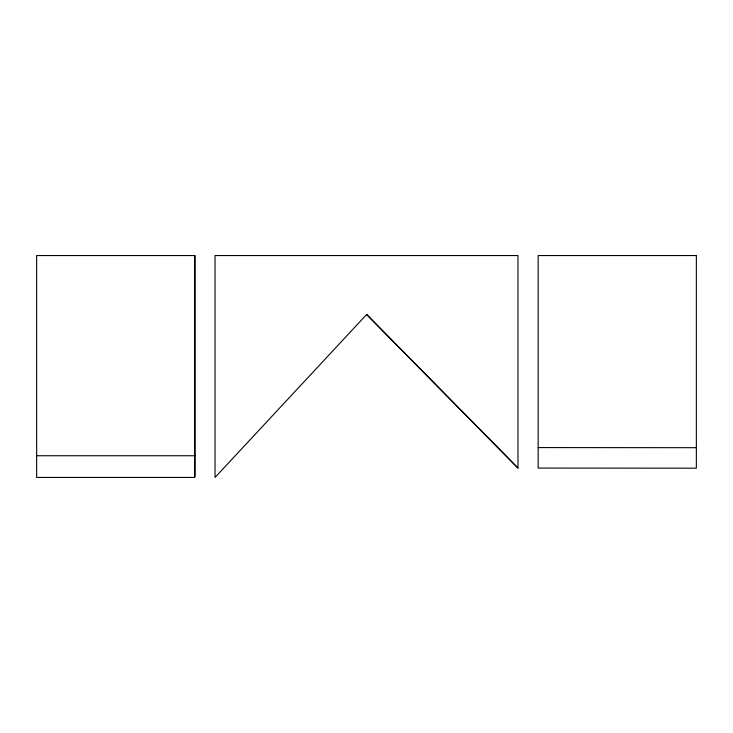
<?xml version="1.0" encoding="UTF-8"?>
<svg xmlns="http://www.w3.org/2000/svg" width="733" height="733" viewBox="0 0 733 733"><rect width="100%" height="100%" fill="white"/><g stroke="black" fill="none" stroke-linecap="round" stroke-linejoin="round"><path stroke-width="1.1" d="M194.841 255.551L194.841 477.449L36.65 477.449L36.65 255.551L194.841 255.551L194.841 476.093M366.637 314.503L215.035 477.449L215.035 255.551L517.965 255.551L517.965 468.075L366.637 314.503L517.965 468.057M36.65 455.743L194.841 455.743M538.159 447.579L696.35 447.689M696.35 255.551L538.159 255.551L538.159 468.075L696.35 468.176L696.35 255.551"/></g></svg>
